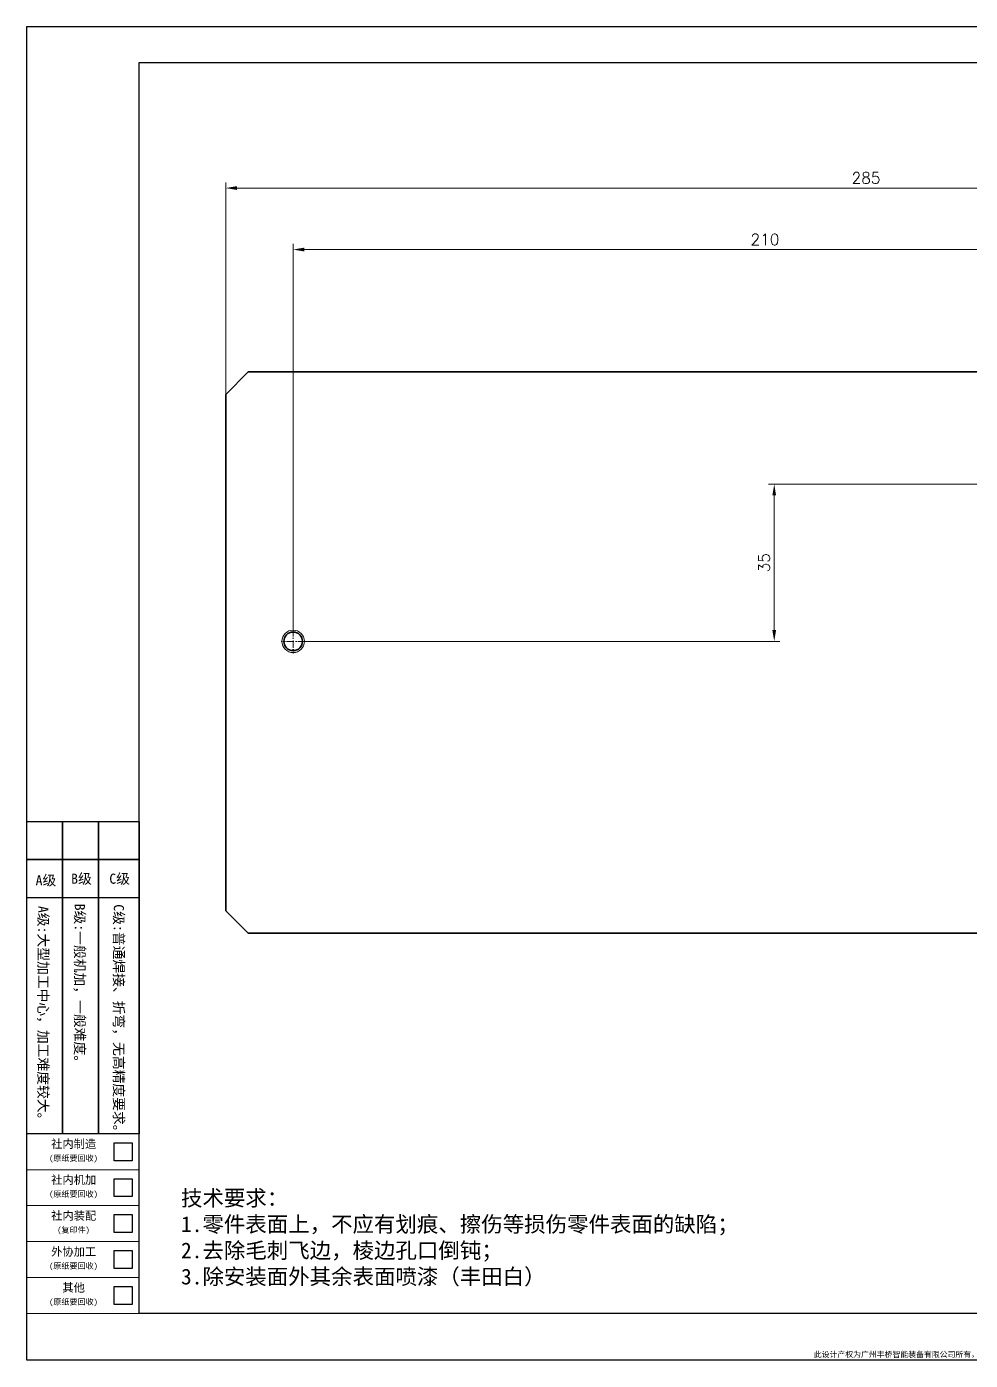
# Model space of a CAD drawing. Header units: millimetres. Extents: x -168473 to -148463, y 295526 to 306160.
# Drawn here: x -153422.4 to -153212.4, y 302328.8 to 302625.8 of the extents above; entities that cross this region are included whole.
import ezdxf
from ezdxf.enums import TextEntityAlignment as Align

# ---------------------------------------------------------------- set-up
doc = ezdxf.new("R2010")
doc.units = ezdxf.units.MM
doc.linetypes.add('CENTER2', pattern=[28.575, 19.05, -3.175, 3.175, -3.175])
doc.linetypes.add('DASHDOT', pattern=[18.5, 12, -3, 0.5, -3])
for name, color, linetype, lineweight in [('A3', 3, 'Continuous', 20), ('中心线', 2, 'CENTER2', 13), ('图框', 7, 'Continuous', 20), ('尺寸线', 3, 'Continuous', 13), ('文字', 1, 'Continuous', 13), ('细实线', 4, 'Continuous', 25)]:
    doc.layers.add(name, color=color, linetype=linetype, lineweight=lineweight)
doc.styles.add('CH-1', font='')
doc.styles.get("Standard").update_dxf_attribs({"font": 'txt', "bigfont": 'gbcbig.shx'})
doc.styles.get('CH-1').set_extended_font_data('SimSun')
doc.dimstyles.new('副本01', dxfattribs={"dimtxt": 2.5, "dimasz": 2.5, "dimexe": 1.25, "dimexo": 0, "dimgap": 1, "dimtad": 1, "dimdsep": 46, "dimtxsty": 'Standard', "dimcen": 1, "dimclrd": 3, "dimclre": 3, "dimclrt": 1, "dimadec": 1, "dimazin": 2, "dimtfac": 1, "dimtmove": 0, "dimatfit": 3, "dimfxl": 0, "dimtolj": 1, "dimlwd": -1, "dimlwe": -1, "dimarcsym": 0})

# ---------------------------------------------------------------- blocks, each defined once
blk = doc.blocks.new('A$C2CD672AE')
for p, q in [((-218.5, -289), (-218.5, 8)), ((-218.5, 8), (201.5, 8)), ((201.5, 8), (201.5, -289)), ((-193.5, 0), (193.5, 0)), ((-193.5, -278.55), (-193.5, 0)), ((69.95, -16.21), (69.95, 0)), ((69.95, 0), (181.5, 0)), ((69.95, 0), (181.5, 0)), ((69.95, 0), (181.5, 0)), ((69.95, 0), (181.5, 0)), ((75.02, 0), (75.02, -16.21)), ((154.5, 0), (154.5, -16.21)), ((154.5, 0), (154.5, -16.21)), ((154.5, 0), (154.5, -16.21)), ((154.5, 0), (154.5, -16.21)), ((154.5, 0), (154.5, -16.21)), ((169.5, 0), (169.5, -16.21)), ((169.5, 0), (169.5, -16.21)), ((169.5, 0), (169.5, -16.21)), ((169.5, 0), (169.5, -16.21)), ((169.5, 0), (169.5, -16.21)), ((181.5, 0), (181.5, -16.21)), ((181.5, 0), (181.5, -16.21)), ((181.5, 0), (181.5, -16.21)), ((181.5, 0), (181.5, -16.21)), ((181.5, 0), (181.5, -16.21)), ((193.5, 0), (193.5, -278.55)), ((69.95, -11.14), (72.49, -6.07)), ((69.95, -6.07), (181.5, -6.07)), ((69.95, -6.07), (181.5, -6.07)), ((69.95, -6.07), (181.5, -6.07)), ((69.95, -6.07), (181.5, -6.07)), ((72.49, -6.07), (75.02, -11.14)), ((181.5, -6.07), (193.5, -6.07)), ((181.5, -6.07), (193.5, -6.07)), ((181.5, -6.07), (193.5, -6.07)), ((181.5, -6.07), (193.5, -6.07)), ((69.95, -16.21), (72.49, -11.14)), ((69.95, -11.14), (181.5, -11.14)), ((69.95, -11.14), (181.5, -11.14)), ((69.95, -11.14), (181.5, -11.14)), ((69.95, -11.14), (181.5, -11.14)), ((72.49, -11.14), (75.02, -16.21)), ((69.95, -16.21), (193.5, -16.21)), ((193.5, -16.21), (69.95, -16.21)), ((69.95, -16.21), (193.5, -16.21)), ((193.5, -278.55), (-193.5, -278.55)), ((201.5, -289), (-218.5, -289))]:
    blk.add_line(p, q)
at = {"style": 'CH-1'}
for s, height, p in [('No.', 1.775, (72.85, -3.33)), ('设 变 内 容', 1.775, (116.34, -1.91)), ('日 期', 1.775, (161.67, -2.16)), ('变更者', 1.775, (175.88, -2.16)), ('锐角除去', 1.775, (187.88, -1.63)), ('REVISION', 1.775, (116.61, -4.62)), ('DATE', 1.775, (162.09, -4.87)), ('REVR', 1.775, (176.3, -4.87)), ('1', 2.03, (72.4, -8.84)), ('C0.5', 1.775, (187.88, -11.03)), ('2', 2.03, (72.4, -14.39))]:
    blk.add_text(s, height=height, dxfattribs=at).set_placement(p, align=Align.MIDDLE)
at = {"style": 'CH-1', "width": 0.7}
blk.add_text('ACUTE ANGLE', height=1.7746, dxfattribs=at).set_placement((187.88, -4.69), align=Align.MIDDLE)
at = {"char_height": 1.25}
for s, insert, width, attachment_point in [('{\\Ftxt,@extfont2|c134;FQM-ER-GL-90A(A3)}', (183.75, 6), 39, 5), ('{\\fSimSun|b1|i0|c134|p2;此设计产权为广州丰桥智能装备有限公司所有，未经书面授权严禁用复制、拍照等方式向第三方泄露，违者必究!}', (0, -288.5), 387, 8)]:
    blk.add_mtext(s, dxfattribs=dict(at, insert=insert, width=width, attachment_point=attachment_point))
blk = doc.blocks.new('fenlei')
at = {"layer": '图框'}
for points in [[(-25, 32), (0, 32), (0, 40), (-25, 40)], [(-25, 24), (0, 24), (0, 32), (-25, 32)], [(-25, 16), (0, 16), (0, 24), (-25, 24)], [(-25, 8), (0, 8), (0, 16), (-25, 16)], [(-25, 0), (0, 0), (0, 8), (-25, 8)]]:
    blk.add_lwpolyline(points, close=True, dxfattribs=at)
at = {"layer": '细实线'}
for points in [[(-5.5, 38), (-1.5, 38), (-1.5, 34), (-5.5, 34)], [(-5.5, 30), (-1.5, 30), (-1.5, 26), (-5.5, 26)], [(-5.5, 22), (-1.5, 22), (-1.5, 18), (-5.5, 18)], [(-5.5, 14), (-1.5, 14), (-1.5, 10), (-5.5, 10)], [(-5.5, 6), (-1.5, 6), (-1.5, 2), (-5.5, 2)]]:
    blk.add_lwpolyline(points, close=True, dxfattribs=at)
at = {"style": 'CH-1'}
for s, height, p in [('社内制造', 1.836, (-14.54, 37.8)), ('(原纸要回收)', 1.285, (-14.58, 34.52)), ('社内机加', 1.836, (-14.54, 29.8)), ('(原纸要回收)', 1.285, (-14.58, 26.52)), ('社内装配', 1.836, (-14.54, 21.8)), ('(复印件)', 1.285, (-14.58, 18.52)), ('外协加工', 1.836, (-14.54, 13.8)), ('(原纸要回收)', 1.285, (-14.58, 10.52)), ('其他', 1.836, (-14.54, 5.8)), ('(原纸要回收)', 1.285, (-14.58, 2.52))]:
    blk.add_text(s, height=height, dxfattribs=at).set_placement(p, align=Align.MIDDLE)
blk = doc.blocks.new('机加分类')
at = {"layer": '细实线'}
for p, q in [((-94, -8.5), (-94, 0)), ((-94, 0), (-86, 0)), ((-86, -8.5), (-86, 0)), ((-86, 0), (-78, 0)), ((-86, 0), (-86, -8.5)), ((-78, -8.5), (-78, 0)), ((-78, 0), (-69, 0)), ((-78, 0), (-78, -8.5)), ((-69, 0), (-69, -8.5)), ((-86, -8.5), (-94, -8.5)), ((-94, -17), (-94, -8.5)), ((-94, -8.5), (-86, -8.5)), ((-78, -8.5), (-86, -8.5)), ((-86, -17), (-86, -8.5)), ((-86, -8.5), (-78, -8.5)), ((-86, -8.5), (-86, -17)), ((-69, -8.5), (-78, -8.5)), ((-78, -17), (-78, -8.5)), ((-78, -8.5), (-69, -8.5)), ((-78, -8.5), (-78, -17)), ((-69, -8.5), (-69, -17)), ((-86, -17), (-94, -17)), ((-94, -69.55), (-94, -17)), ((-78, -17), (-86, -17)), ((-86, -69.55), (-86, -17)), ((-86, -17), (-86, -69.55)), ((-69, -17), (-78, -17)), ((-78, -69.55), (-78, -17)), ((-78, -17), (-78, -69.55)), ((-69, -17), (-69, -69.55)), ((-86, -69.55), (-94, -69.55)), ((-78, -69.55), (-86, -69.55)), ((-69, -69.55), (-78, -69.55))]:
    blk.add_line(p, q, dxfattribs=at)
at = {"layer": '文字', "color": 1, "linetype": 'Continuous', "style": 'CH-1'}
blk.add_text('A级', height=2.25, dxfattribs=at).set_placement((-89.72, -14.22, -250.08), align=Align.CENTER)
for s, p in [('B级', (-81.81, -12.71, -250.08)), ('C级', (-73.31, -12.71, -250.08))]:
    blk.add_text(s, height=2.25, dxfattribs=at).set_placement(p, align=Align.MIDDLE)
for s, p in [('A级:大型加工中心，加工难度较大。', (-90.3, -43.36)), ('B级:一般机加，一般难度。', (-82.16, -36.72)), ('C级:普通焊接、折弯，无高精度要求。', (-73.47, -44.53))]:
    blk.add_text(s, height=2.25, rotation=270, dxfattribs=at).set_placement(p, align=Align.MIDDLE)
blk = doc.blocks.new('1：1横')
for name, p in [('A$C2CD672AE', (-8412.44, 515.87)), ('机加分类', (-8536.94, 346.87)), ('fenlei', (-8605.94, 237.32))]:
    blk.add_blockref(name, p)
blk = doc.blocks.new('*D7085')
at = {"layer": 'Defpoints', "color": 0}
for p in [(-153378.14, 302589.88), (-153378.14, 302543.93), (-153093.14, 302543.93)]:
    blk.add_point(p, dxfattribs=at)
at = {"layer": '尺寸线', "color": 3}
for p, q in [((-153378.14, 302543.93), (-153378.14, 302591.13)), ((-153095.64, 302589.88), (-153375.64, 302589.88)), ((-153093.14, 302543.93), (-153093.14, 302591.13))]:
    blk.add_line(p, q, dxfattribs=at)
for points in [[(-153375.64, 302590.3), (-153375.64, 302589.46), (-153378.14, 302589.88)], [(-153095.64, 302590.3), (-153095.64, 302589.46), (-153093.14, 302589.88)]]:
    blk.add_solid(points, dxfattribs=at)
at = {"layer": '尺寸线', "color": 1, "insert": (-153235.64, 302592.13), "char_height": 2.5, "attachment_point": 5}
blk.add_mtext('\\A1;285', dxfattribs=at)
blk = doc.blocks.new('*D7088')
at = {"layer": 'Defpoints', "color": 0}
for p in [(-153363.14, 302576.18), (-153153.14, 302556.57), (-153363.14, 302491.62)]:
    blk.add_point(p, dxfattribs=at)
at = {"layer": '尺寸线', "color": 3}
for p, q in [((-153363.14, 302491.62), (-153363.14, 302577.43)), ((-153155.64, 302576.18), (-153360.64, 302576.18)), ((-153153.14, 302556.57), (-153153.14, 302577.43))]:
    blk.add_line(p, q, dxfattribs=at)
for points in [[(-153360.64, 302576.6), (-153360.64, 302575.76), (-153363.14, 302576.18)], [(-153155.64, 302576.6), (-153155.64, 302575.76), (-153153.14, 302576.18)]]:
    blk.add_solid(points, dxfattribs=at)
at = {"layer": '尺寸线', "color": 1, "insert": (-153258.14, 302578.43), "char_height": 2.5, "attachment_point": 5}
blk.add_mtext('\\A1;210', dxfattribs=at)
blk = doc.blocks.new('*D7096')
at = {"layer": 'Defpoints', "color": 0}
for p in [(-153135.64, 302523.93), (-153360.45, 302488.93), (-153256.07, 302488.93)]:
    blk.add_point(p, dxfattribs=at)
at = {"layer": '尺寸线', "color": 3}
for p, q in [((-153135.64, 302523.93), (-153257.32, 302523.93)), ((-153256.07, 302521.43), (-153256.07, 302491.43)), ((-153360.45, 302488.93), (-153254.82, 302488.93))]:
    blk.add_line(p, q, dxfattribs=at)
for points in [[(-153256.49, 302521.43), (-153255.66, 302521.43), (-153256.07, 302523.93)], [(-153256.49, 302491.43), (-153255.66, 302491.43), (-153256.07, 302488.93)]]:
    blk.add_solid(points, dxfattribs=at)
at = {"layer": '尺寸线', "color": 1, "insert": (-153258.32, 302506.43), "char_height": 2.5, "attachment_point": 5, "rotation": 90}
blk.add_mtext('\\A1;35', dxfattribs=at)

msp = doc.modelspace()

# ---------------------------------------------------------------- linework, layer by layer
at = {"color": 7, "lineweight": 35}
for p, q in [((-153373.136, 302548.933), (-153378.136, 302543.933)), ((-153098.136, 302548.933), (-153373.136, 302548.933)), ((-153378.136, 302428.933), (-153378.136, 302543.933)), ((-153373.136, 302423.933), (-153378.136, 302428.933)), ((-153373.136, 302423.933), (-153098.136, 302423.933))]:
    msp.add_line(p, q, dxfattribs=at)
at = {"color": 7, "lineweight": 13}
msp.add_circle((-153363.136, 302488.933), 2.5, dxfattribs=at)
at = {"color": 7, "lineweight": 35}
msp.add_circle((-153363.136, 302488.933), 2.067, dxfattribs=at)
at = {"layer": 'A3'}
msp.add_lwpolyline([(-153422.436, 302625.817), (-153002.436, 302625.817), (-153002.436, 302328.817), (-153422.436, 302328.817)], close=True, dxfattribs=at)
at = {"layer": '中心线', "color": 2, "linetype": 'DASHDOT', "lineweight": 13, "ltscale": 0.134351}
msp.add_line((-153363.136, 302491.62), (-153363.136, 302486.246), dxfattribs=at)
at = {"layer": '中心线', "color": 2, "linetype": 'DASHDOT', "lineweight": 13, "ltscale": 0.134375}
msp.add_line((-153360.448, 302488.933), (-153365.823, 302488.933), dxfattribs=at)

# ---------------------------------------------------------------- block references
at = {"color": 2}
msp.add_blockref('1：1横', (-144791.496, 302101.951), dxfattribs=at)

# ---------------------------------------------------------------- texts
at = {"layer": '尺寸线', "color": 1, "insert": (-153388.094, 302345.257), "char_height": 3.5, "width": 141.86685, "attachment_point": 7}
msp.add_mtext('\\A1;{\\fSimSun|b0|i0|c134|p2;\\Q0;\\P技术要求：\\P1.零件表面上，不应有划痕、擦伤等损伤零件表面的缺陷；\\P2.去除毛刺飞边，棱边孔口倒钝；\\P3.除安装面外其余表面喷漆（丰田白）}', dxfattribs=at)

# ---------------------------------------------------------------- dimensions: what is measured, and where the dimension line sits
at = {"layer": '尺寸线'}
for base, p1, p2, picture, middle in [((-153378.136, 302589.881), (-153093.136, 302543.933), (-153378.136, 302543.933), '*D7085', (-153235.636, 302592.131)), ((-153363.136, 302576.179), (-153153.136, 302556.571), (-153363.136, 302491.62), '*D7088', (-153258.136, 302578.429))]:
    dim = msp.add_linear_dim(base=base, p1=p1, p2=p2, dimstyle='副本01', dxfattribs=at)
    dim.commit()
    dim.dimension.update_dxf_attribs({"geometry": picture, "text_midpoint": middle})
dim = msp.add_linear_dim(base=(-153256.073, 302488.933), p1=(-153135.641, 302523.933), p2=(-153360.448, 302488.933), angle=90, dimstyle='副本01', dxfattribs=at)
dim.commit()
dim.dimension.update_dxf_attribs({"geometry": '*D7096', "text_midpoint": (-153258.323, 302506.433)})

doc.saveas('drawing.dxf')
